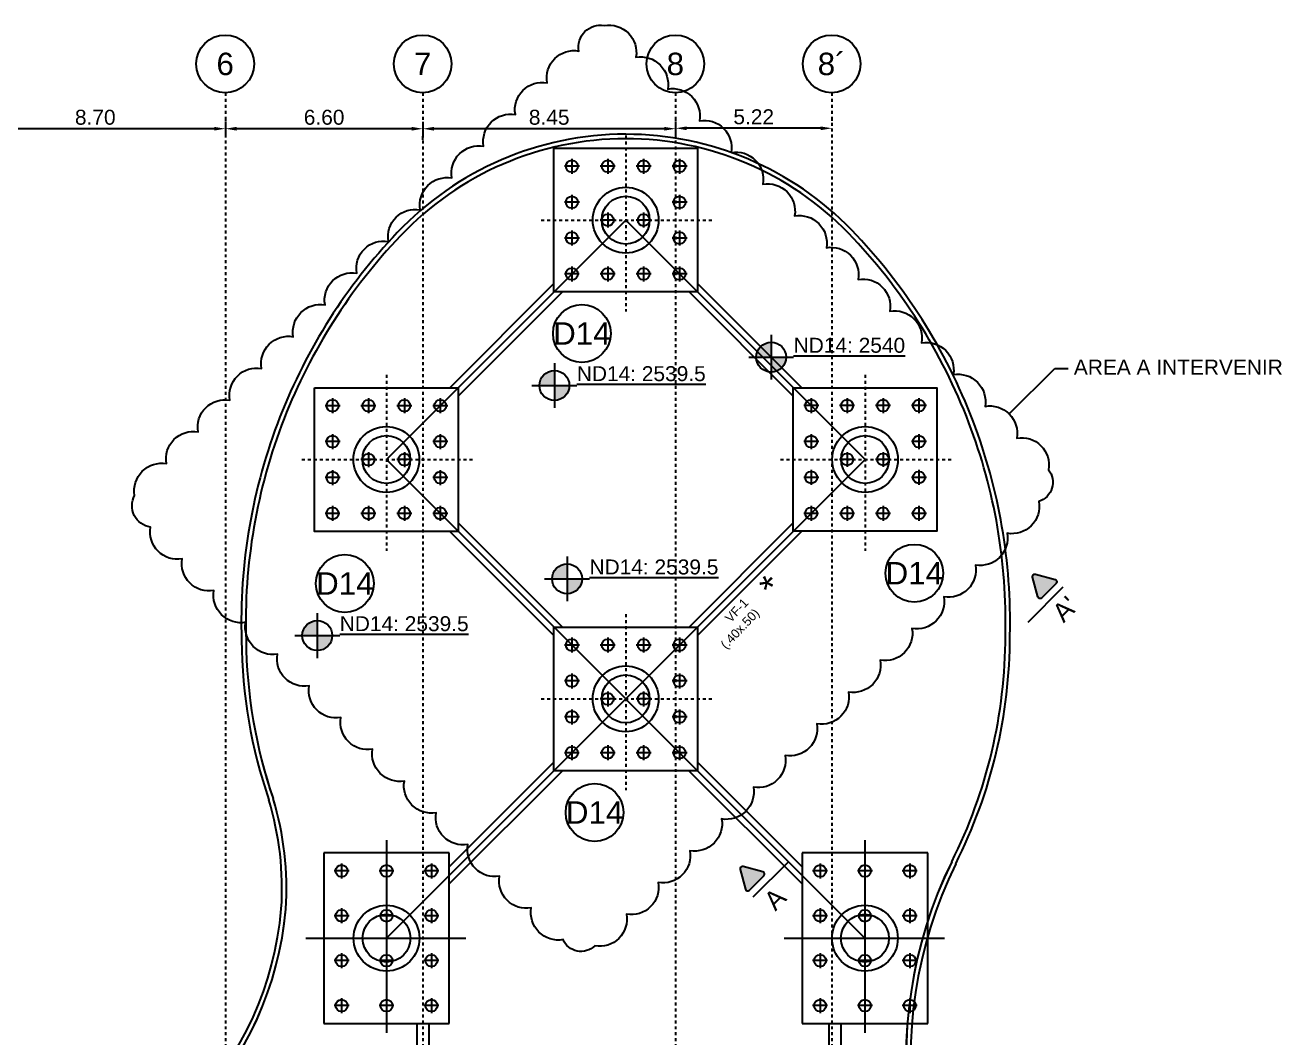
# Model space of a CAD drawing. Header units: millimetres. Extents: x 569 to 667, y -103 to 12.
# Drawn here: x 616.56 to 658.57, y -21.42 to 12.42 of the extents above; entities that cross this region are included whole.
import ezdxf
from ezdxf.enums import TextEntityAlignment as Align

# ---------------------------------------------------------------- set-up
doc = ezdxf.new("R2010")
doc.units = ezdxf.units.MM
doc.header["$LTSCALE"] = 0.0003
doc.header["$PDMODE"] = 2
doc.header["$PDSIZE"] = -3
doc.linetypes.add('CENTER2', pattern=[1.125, 0.75, -0.125, 0.125, -0.125])
doc.linetypes.add('DASHDOT', pattern=[1, 0.5, -0.25, 0, -0.25])
for name, color, linetype in [('EE-2', 4, 'Continuous'), ('EE-5', 7, 'Continuous'), ('EE-COTAS', 1, 'Continuous'), ('EE-EJES', 8, 'DASHDOT'), ('EE-TEXTO 1', 4, 'Continuous'), ('EE-TEXTO 2', 2, 'Continuous'), ('EE-VIGAS', 170, 'Continuous'), ('RE-DADO', 130, 'Continuous'), ('RE-PILOTE', 100, 'Continuous'), ('SIM-ACHURADO', 8, 'Continuous'), ('SIM-CONCRETO', 4, 'Continuous'), ('SIM-COTAS', 1, 'Continuous'), ('SIM-TRASFONDO', 254, 'Continuous')]:
    doc.layers.add(name, color=color, linetype=linetype)
doc.styles.add('ARIAL EE', font='arial.ttf')
doc.dimstyles.new('RE - STANDAR', dxfattribs={"dimtxt": 0.002, "dimasz": 0.0015, "dimexe": 0.001, "dimexo": 0.0015, "dimgap": 0.0005, "dimtad": 1, "dimzin": 4, "dimdsep": 46, "dimtxsty": 'ARIAL EE', "dimcen": 0, "dimclrd": 1, "dimclre": 1, "dimclrt": 2, "dimadec": 0, "dimazin": 0, "dimtfac": 1, "dimtix": 1, "dimtofl": 0, "dimtmove": 1, "dimatfit": 2, "dimfxl": 0.0015, "dimtolj": 1, "dimtzin": 4, "dimlwd": -1, "dimlwe": -1, "dimarcsym": 2})

# ---------------------------------------------------------------- blocks, each defined once
blk = doc.blocks.new('ITEM_EJES')
at = {"layer": 'EE-5'}
blk.add_circle((0, 0), 3.86, dxfattribs=at)
at = {"layer": 'EE-TEXTO 1', "style": 'ARIAL EE', "flags": 4}
blk.add_attdef('EJE', text='', height=3, dxfattribs=at).set_placement((0, 0), align=Align.MIDDLE_CENTER)
blk = doc.blocks.new('NIVEL PLANTA')
h = blk.add_hatch(color=256)
h.paths.add_polyline_path([(-2, 0), (0, 0), (0, 2, 0.414214)])
h.paths.add_polyline_path([(2, 0), (0, 0), (0, -2, 0.414214)])
for p, q in [((0, 3), (0, -3)), ((-3, 0), (3, 0))]:
    blk.add_line(p, q)
blk.add_circle((0, 0), 2)
at = {"layer": 'EE-TEXTO 2', "style": 'ARIAL EE'}
blk.add_attdef('NIVEL', (3, 0.59), '', height=2, dxfattribs=at)
blk = doc.blocks.new('PILOTE-2')
at = {"layer": 'SIM-ACHURADO', "transparency": 33554687}
for points in [[(0.25, 0), (-0.25, 0)], [(0, 0.25), (0, -0.25)]]:
    blk.add_lwpolyline(points, dxfattribs=at)
blk.add_circle((0, 0), 0.2, dxfattribs=at)
blk = doc.blocks.new('DADO 14.1')
at = {"layer": 'EE-EJES'}
for p, q in [((0, 2.828), (0, -3.05)), ((-2.823, 0), (2.964, 0))]:
    blk.add_line(p, q, dxfattribs=at)
at = {"layer": 'RE-DADO'}
blk.add_lwpolyline([(-2.4, 2.4), (2.4, 2.4), (2.4, -2.4), (-2.4, -2.4)], close=True, dxfattribs=at)
at = {"layer": 'RE-PILOTE'}
for p in [(-1.8, 1.8), (-0.6, 1.801), (0.6, 1.801), (1.8, 1.801), (-1.8, 0.6), (1.8, 0.6), (-0.6, 0), (0.6, 0), (-1.8, -0.6), (-1.8, -0.6), (1.8, -0.6), (-1.801, -1.8), (-0.6, -1.8), (0.6, -1.8), (1.8, -1.8)]:
    blk.add_blockref('PILOTE-2', p, dxfattribs=at)
blk = doc.blocks.new('TRASFONDO')
at = {"layer": 'SIM-TRASFONDO', "transparency": 33554687}
for p, q in [((56.129, 81.494), (60.929, 81.494)), ((58.529, 79.094), (50.528, 71.095)), ((58.529, 79.094), (66.53, 71.095)), ((52.646, 73.495), (56.129, 76.977)), ((64.413, 73.495), (60.929, 76.978)), ((52.928, 73.212), (56.411, 76.694)), ((64.131, 73.211), (60.647, 76.694)), ((50.528, 71.095), (66.525, 55.096)), ((66.531, 71.095), (50.533, 55.096)), ((56.412, 65.492), (52.928, 68.976)), ((56.13, 65.208), (52.643, 68.695)), ((56.127, 60.975), (52.633, 57.48)), ((60.927, 60.977), (64.425, 57.478)), ((56.411, 60.694), (52.633, 56.914)), ((60.644, 60.694), (64.425, 56.913)), ((50.533, 58.372), (50.533, 51.93)), ((66.525, 58.372), (66.525, 51.93)), ((52.633, 57.946), (48.433, 57.946)), ((48.433, 57.946), (48.433, 52.246)), ((49.033, 57.596), (49.033, 57.096)), ((50.533, 57.596), (50.533, 57.096)), ((52.033, 57.596), (52.033, 57.096)), ((52.633, 52.246), (52.633, 57.946)), ((68.625, 57.946), (64.425, 57.946)), ((64.425, 57.946), (64.425, 52.246)), ((65.025, 57.596), (65.025, 57.096)), ((66.525, 57.596), (66.525, 57.096)), ((68.025, 57.596), (68.025, 57.096)), ((68.625, 52.246), (68.625, 57.946)), ((49.283, 57.346), (48.783, 57.346)), ((50.783, 57.346), (50.283, 57.346)), ((52.283, 57.346), (51.783, 57.346)), ((65.275, 57.346), (64.775, 57.346)), ((66.775, 57.346), (66.275, 57.346)), ((68.275, 57.346), (67.775, 57.346)), ((49.033, 56.096), (49.033, 55.596)), ((50.533, 56.096), (50.533, 55.596)), ((52.033, 56.096), (52.033, 55.596)), ((65.025, 56.096), (65.025, 55.596)), ((66.525, 56.096), (66.525, 55.596)), ((68.025, 56.096), (68.025, 55.596)), ((49.283, 55.846), (48.783, 55.846)), ((50.783, 55.846), (50.283, 55.846)), ((52.283, 55.846), (51.783, 55.846)), ((65.275, 55.846), (64.775, 55.846)), ((66.775, 55.846), (66.275, 55.846)), ((68.275, 55.846), (67.775, 55.846)), ((47.832, 55.096), (53.19, 55.096)), ((63.824, 55.096), (69.182, 55.096)), ((49.283, 54.346), (48.783, 54.346)), ((49.033, 54.596), (49.033, 54.096)), ((50.783, 54.346), (50.283, 54.346)), ((50.533, 54.596), (50.533, 54.096)), ((52.283, 54.346), (51.783, 54.346)), ((52.033, 54.596), (52.033, 54.096)), ((65.275, 54.346), (64.775, 54.346)), ((65.025, 54.596), (65.025, 54.096)), ((66.775, 54.346), (66.275, 54.346)), ((66.525, 54.596), (66.525, 54.096)), ((68.275, 54.346), (67.775, 54.346)), ((68.025, 54.596), (68.025, 54.096)), ((49.033, 53.096), (49.033, 52.596)), ((50.533, 53.096), (50.533, 52.596)), ((52.033, 53.096), (52.033, 52.596)), ((65.025, 53.096), (65.025, 52.596)), ((66.525, 53.096), (66.525, 52.596)), ((68.025, 53.096), (68.025, 52.596)), ((49.283, 52.846), (48.783, 52.846)), ((50.783, 52.846), (50.283, 52.846)), ((52.283, 52.846), (51.783, 52.846)), ((65.275, 52.846), (64.775, 52.846)), ((66.775, 52.846), (66.275, 52.846)), ((68.275, 52.846), (67.775, 52.846)), ((48.433, 52.246), (52.633, 52.246)), ((51.547, 52.246), (51.547, 49.647)), ((51.947, 52.246), (51.947, 49.647)), ((64.425, 52.246), (68.625, 52.246)), ((65.32, 52.246), (65.32, 49.647)), ((65.72, 52.246), (65.72, 49.647))]:
    blk.add_line(p, q, dxfattribs=at)
for centre, radius in [((58.529, 79.094), 1.1), ((58.529, 79.094), 0.8), ((50.528, 71.095), 1.1), ((50.528, 71.095), 0.8), ((66.531, 71.095), 1.1), ((66.531, 71.095), 0.8), ((58.527, 63.094), 1.1), ((58.527, 63.094), 0.8), ((49.033, 57.346), 0.2), ((50.533, 57.346), 0.2), ((52.033, 57.346), 0.2), ((65.025, 57.346), 0.2), ((66.525, 57.346), 0.2), ((68.025, 57.346), 0.2), ((49.033, 55.846), 0.2), ((50.533, 55.096), 1.1), ((50.533, 55.096), 0.8), ((50.533, 55.846), 0.2), ((52.033, 55.846), 0.2), ((65.025, 55.846), 0.2), ((66.525, 55.096), 1.1), ((66.525, 55.096), 0.8), ((66.525, 55.846), 0.2), ((68.025, 55.846), 0.2), ((49.033, 54.346), 0.2), ((50.533, 54.346), 0.2), ((52.033, 54.346), 0.2), ((65.025, 54.346), 0.2), ((66.525, 54.346), 0.2), ((68.025, 54.346), 0.2), ((49.033, 52.846), 0.2), ((50.533, 52.846), 0.2), ((52.033, 52.846), 0.2), ((65.025, 52.846), 0.2), ((66.525, 52.846), 0.2), ((68.025, 52.846), 0.2)]:
    blk.add_circle(centre, radius, dxfattribs=at)
for centre, radius, start, end in [((58.531, 71.452), 10.513, 90.0085, 136.5983), ((58.531, 71.452), 10.513, 90.0085, 136.5983), ((58.529, 71.456), 10.508, 44.0358, 90), ((58.529, 71.456), 10.508, 44.0358, 90), ((58.531, 71.452), 10.363, 90.0085, 136.6001), ((58.531, 71.452), 10.363, 90.0085, 136.6001), ((58.529, 71.456), 10.358, 44.0358, 89.9999), ((58.529, 71.456), 10.358, 44.0358, 89.9999), ((64.532, 65.66), 18.853, 136.3419, 158.6669), ((64.532, 65.66), 18.853, 136.3419, 158.6669), ((64.532, 65.66), 18.703, 136.3408, 158.6668), ((64.532, 65.66), 18.703, 136.3408, 158.6668), ((52.533, 65.664), 18.695, 20.867, 44.0229), ((52.533, 65.664), 18.695, 20.867, 44.0229), ((52.532, 65.664), 18.845, 20.867, 44.023), ((52.532, 65.664), 18.845, 20.867, 44.023), ((64.616, 65.639), 18.939, 158.7005, 181.7771), ((64.616, 65.639), 18.939, 158.7005, 181.7771), ((64.616, 65.639), 18.789, 158.7005, 181.782), ((64.616, 65.639), 18.789, 158.7005, 181.782), ((52.532, 65.664), 18.696, 358.6282, 20.867), ((52.532, 65.664), 18.696, 358.6282, 20.867), ((52.532, 65.664), 18.846, 358.6337, 20.867), ((52.532, 65.664), 18.846, 358.6337, 20.867), ((54.392, 65.215), 16.83, 333.2879, 0.0061), ((54.392, 65.215), 16.83, 333.2872, 0.0061), ((54.392, 65.215), 16.98, 333.2904, 0), ((54.392, 65.215), 16.98, 333.2904, 0), ((62.666, 65.215), 16.98, 180.5509, 198.8923), ((62.666, 65.215), 16.98, 180.5509, 198.8923), ((62.666, 65.215), 16.83, 180.5454, 198.9011), ((62.666, 65.215), 16.83, 180.5454, 198.9103), ((36.866, 56.759), 10.173, 356.1532, 16.9028), ((36.866, 56.759), 10.173, 356.1532, 16.9028), ((36.866, 56.759), 10.323, 356.1446, 16.9173), ((36.863, 56.759), 10.327, 356.1551, 16.8979), ((82.823, 51.076), 14.923, 153.8654, 223.347), ((82.823, 51.076), 14.922, 153.8654, 223.3662), ((82.823, 51.076), 14.773, 153.8683, 223.3334), ((82.823, 51.076), 14.773, 153.8683, 223.3334), ((35.887, 57.055), 11.322, 202.7328, 354.9907), ((35.887, 57.055), 11.322, 202.7329, 354.9828), ((35.887, 57.055), 11.172, 202.7563, 354.975), ((35.887, 57.055), 11.172, 202.7563, 354.975)]:
    blk.add_arc(centre, radius, start, end, dxfattribs=at)
blk = doc.blocks.new('*D158')
at = {"layer": 'DEFPOINTS', "color": 0, "transparency": 16777216}
for p in [(61.249, 77.299), (61.249, 76.689), (69.697, 76.689)]:
    blk.add_point(p, dxfattribs=at)
at = {"layer": 'EE-COTAS', "color": 1, "transparency": 16777216}
for p, q in [((61.249, 76.924), (61.249, 76.439)), ((69.697, 77.064), (69.697, 76.939)), ((69.322, 76.689), (61.624, 76.689))]:
    blk.add_line(p, q, dxfattribs=at)
for points in [[(61.624, 76.751), (61.624, 76.626), (61.249, 76.689)], [(69.322, 76.751), (69.322, 76.626), (69.697, 76.689)]]:
    blk.add_solid(points, dxfattribs=at)
at = {"layer": 'EE-COTAS', "color": 2, "transparency": 16777216, "insert": (65.473, 77.069), "char_height": 0.5, "attachment_point": 5, "style": 'ARIAL EE'}
blk.add_mtext('\\A1;8.45', dxfattribs=at)
blk = doc.blocks.new('*D159')
at = {"layer": 'DEFPOINTS', "color": 0, "transparency": 16777216}
for p in [(54.649, 77.299), (54.649, 76.689), (61.249, 76.689)]:
    blk.add_point(p, dxfattribs=at)
at = {"layer": 'EE-COTAS', "color": 1, "transparency": 16777216}
for p, q in [((54.649, 76.924), (54.649, 76.439)), ((60.874, 76.689), (55.024, 76.689)), ((61.249, 76.314), (61.249, 76.439))]:
    blk.add_line(p, q, dxfattribs=at)
for points in [[(55.024, 76.751), (55.024, 76.626), (54.649, 76.689)], [(60.874, 76.751), (60.874, 76.626), (61.249, 76.689)]]:
    blk.add_solid(points, dxfattribs=at)
at = {"layer": 'EE-COTAS', "color": 2, "transparency": 16777216, "insert": (57.949, 77.069), "char_height": 0.5, "attachment_point": 5, "style": 'ARIAL EE'}
blk.add_mtext('\\A1;6.60', dxfattribs=at)
blk = doc.blocks.new('*D160')
at = {"layer": 'DEFPOINTS', "color": 0, "transparency": 16777216}
for p in [(45.949, 77.505), (45.949, 76.689), (54.649, 76.689)]:
    blk.add_point(p, dxfattribs=at)
at = {"layer": 'EE-COTAS', "color": 1, "transparency": 16777216}
for p, q in [((45.949, 77.13), (45.949, 76.439)), ((54.649, 77.064), (54.649, 76.939)), ((54.274, 76.689), (46.324, 76.689))]:
    blk.add_line(p, q, dxfattribs=at)
for points in [[(46.324, 76.751), (46.324, 76.626), (45.949, 76.689)], [(54.274, 76.751), (54.274, 76.626), (54.649, 76.689)]]:
    blk.add_solid(points, dxfattribs=at)
at = {"layer": 'EE-COTAS', "color": 2, "transparency": 16777216, "insert": (50.299, 77.069), "char_height": 0.5, "attachment_point": 5, "style": 'ARIAL EE'}
blk.add_mtext('\\A1;8.70', dxfattribs=at)
blk = doc.blocks.new('ITEM_1')
at = {"layer": 'EE-5'}
blk.add_circle((0, 0), 3.86, dxfattribs=at)
at = {"layer": 'EE-TEXTO 1', "style": 'ARIAL EE', "flags": 4}
blk.add_attdef('EJE', text='', height=3, dxfattribs=at).set_placement((0, 0), align=Align.MIDDLE_CENTER)
blk = doc.blocks.new('*D157')
at = {"layer": 'DEFPOINTS', "color": 0, "transparency": 16777216}
for p in [(69.697, 77.299), (69.697, 76.704), (74.922, 76.704)]:
    blk.add_point(p, dxfattribs=at)
at = {"layer": 'EE-COTAS', "color": 1, "transparency": 16777216}
for p, q in [((69.697, 76.924), (69.697, 76.454)), ((74.922, 77.079), (74.922, 76.954)), ((74.547, 76.704), (70.072, 76.704))]:
    blk.add_line(p, q, dxfattribs=at)
for points in [[(70.072, 76.766), (70.072, 76.641), (69.697, 76.704)], [(74.547, 76.766), (74.547, 76.641), (74.922, 76.704)]]:
    blk.add_solid(points, dxfattribs=at)
at = {"layer": 'EE-COTAS', "color": 2, "transparency": 16777216, "insert": (72.31, 77.084), "char_height": 0.5, "attachment_point": 5, "style": 'ARIAL EE'}
blk.add_mtext('\\A1;5.22', dxfattribs=at)
blk = doc.blocks.new('ITEM SECCION PEQ.')
h = blk.add_hatch(color=256)
edge = h.paths.add_edge_path()
edge.add_line((-0.28, 2.84), (-1.64, 0.48))
edge.add_arc((-1.36, 0.32), 0.319, 150, 270)
edge.add_line((-1.36, 0), (1.36, 0))
edge.add_arc((1.36, 0.32), 0.319, 270, 390)
edge.add_line((1.64, 0.48), (0.28, 2.84))
edge.add_arc((0, 2.68), 0.319, 30, 150)
blk.add_lwpolyline([(1.64, 0.48), (0.28, 2.84, 0.57735), (-0.28, 2.84), (-1.64, 0.48, 0.57735), (-1.36, 0), (1.36, 0, 0.57735)], format="xyb", close=True)
at = {"layer": 'EE-2'}
blk.add_line((-1.64, -1), (5.01, -1), dxfattribs=at)
at = {"layer": 'EE-TEXTO 1', "style": 'ARIAL EE', "flags": 4}
blk.add_attdef('X', text='', height=2.5, dxfattribs=at).set_placement((0, -3.25), align=Align.MIDDLE_CENTER)
blk = doc.blocks.new('EJES REFORMADOS')
at = {"layer": 'EE-EJES', "linetype": 'CENTER2', "ltscale": 100, "transparency": 33554687}
for p, q in [((54.649, 77.891), (54.649, 2.106)), ((61.249, 77.891), (61.249, 2.106)), ((69.697, 77.891), (69.697, 2.106)), ((74.922, 77.891), (74.922, 5.794))]:
    blk.add_line(p, q, dxfattribs=at)
at = {"layer": 'EE-COTAS', "transparency": 33554687}
ref = blk.add_blockref('ITEM_1', (54.642, 78.855), dxfattribs=dict(at, xscale=0.25, yscale=0.25, zscale=0.25, rotation=180))
ref.add_attrib('EJE', '6', dxfattribs={"layer": 'EE-TEXTO 1', "height": 0.75, "style": 'ARIAL EE', "flags": 4}).set_placement((54.642, 78.855), align=Align.MIDDLE_CENTER)
ref = blk.add_blockref('ITEM_1', (61.242, 78.855), dxfattribs=dict(at, xscale=0.25, yscale=0.25, zscale=0.25, rotation=180))
ref.add_attrib('EJE', '7', dxfattribs={"layer": 'EE-TEXTO 1', "height": 0.75, "style": 'ARIAL EE', "flags": 4}).set_placement((61.242, 78.855), align=Align.MIDDLE_CENTER)
ref = blk.add_blockref('ITEM_1', (69.69, 78.855), dxfattribs=dict(at, xscale=0.25, yscale=0.25, zscale=0.25, rotation=180))
ref.add_attrib('EJE', '8', dxfattribs={"layer": 'EE-TEXTO 1', "height": 0.75, "style": 'ARIAL EE', "flags": 4}).set_placement((69.69, 78.855), align=Align.MIDDLE_CENTER)
ref = blk.add_blockref('ITEM_1', (74.915, 78.855), dxfattribs=dict(at, xscale=0.25, yscale=0.25, zscale=0.25, rotation=180))
ref.add_attrib('EJE', '8´', dxfattribs={"layer": 'EE-TEXTO 1', "height": 0.75, "style": 'ARIAL EE', "flags": 4}).set_placement((74.915, 78.855), align=Align.MIDDLE_CENTER)
for base, p1, p2, picture, middle in [((45.949, 76.689), (54.649, 76.689), (45.949, 77.505), '*D160', (50.299, 77.069)), ((54.649, 76.689), (61.249, 76.689), (54.649, 77.299), '*D159', (57.949, 77.069))]:
    dim = blk.add_linear_dim(base=base, p1=p1, p2=p2, dimstyle='RE - STANDAR', dxfattribs=at)
    dim.commit()
    dim.dimension.update_dxf_attribs({"geometry": picture, "text_midpoint": middle})
for base, p1, p2, picture, middle in [((61.249, 76.689), (69.697, 76.689), (61.249, 77.299), '*D158', (65.473, 76.689)), ((69.69721674, 76.70370736), (74.92221673, 76.70370736), (69.69721674, 77.29902468), '*D157', (72.30971674, 76.70370736))]:
    dim = blk.add_linear_dim(base=base, p1=p1, p2=p2, dimstyle='RE - STANDAR', dxfattribs=at)
    dim.commit()
    dim.dimension.update_dxf_attribs({"geometry": picture, "text_midpoint": middle, "dimtype": 128})
blk = doc.blocks.new('A$C157E7C2F')
at = {"layer": 'EE-VIGAS', "transparency": 33554687}
for points in [[(69.763, 65.197), (73.248, 68.68)], [(70.044, 64.912), (73.532, 68.398)]]:
    blk.add_lwpolyline(points, dxfattribs=at)
at = {"layer": 'EE-EJES', "transparency": 33554687, "xscale": 0.25, "yscale": 0.25, "zscale": 0.25}
for p in [(66.181, 75.009), (77.293, 66.997), (58.256, 66.653), (66.606, 59)]:
    blk.add_blockref('ITEM_EJES', p, dxfattribs=at).add_auto_attribs({'EJE': 'D14'})
at = {"layer": 'EE-TEXTO 2', "transparency": 33554687, "xscale": 0.25, "yscale": 0.25, "zscale": 0.25}
for p, values in [((72.51, 74.217), {'NIVEL': '%%UND14: 2540'}), ((65.261, 73.269), {'NIVEL': '%%UND14: 2539.5'}), ((57.336, 64.913), {'NIVEL': '%%UND14: 2539.5'})]:
    blk.add_blockref('NIVEL PLANTA', p, dxfattribs=at).add_auto_attribs(values)
at = {"layer": 'RE-DADO', "transparency": 33554687}
for p in [(67.646, 78.797), (59.646, 70.794), (75.647, 70.798)]:
    blk.add_blockref('DADO 14.1', p, dxfattribs=at)
at = {"layer": 'SIM-TRASFONDO', "transparency": 33554687}
for name, p in [('EJES REFORMADOS', (-0.385, 5.163)), ('TRASFONDO', (9.117, -0.297))]:
    blk.add_blockref(name, p, dxfattribs=at)
at = {"layer": 'EE-TEXTO 2', "color": 2, "transparency": 33554687, "insert": (71.558, 66.191), "char_height": 0.3, "attachment_point": 3, "rotation": 46.6324, "style": 'ARIAL EE', "bg_fill": 3, "box_fill_scale": 1, "bg_fill_color": 256, "bg_fill_transparency": 0}
blk.add_mtext('VF-1\\P(.40x.50)', dxfattribs=at)
at = {"layer": 'EE-TEXTO 2', "transparency": 33554687, "xscale": 0.25, "yscale": 0.25, "zscale": 0.25}
blk.add_blockref('NIVEL PLANTA', (65.685, 66.809), dxfattribs=at).add_auto_attribs({'NIVEL': '%%UND14: 2539.5'})
at = {"layer": 'RE-DADO', "transparency": 33554687}
blk.add_blockref('DADO 14.1', (67.646, 62.795), dxfattribs=at)
at = {"layer": 'EE-TEXTO 2', "color": 2, "transparency": 33554687, "insert": (72.503, 66.875), "char_height": 0.9, "attachment_point": 1, "rotation": 313.3676, "style": 'ARIAL EE', "bg_fill": 3, "box_fill_scale": 1, "bg_fill_color": 256, "bg_fill_transparency": 0}
blk.add_mtext('\\pi-0.2029;*', dxfattribs=at)
at = {"layer": 'SIM-COTAS', "transparency": 33554687}
blk.add_lwpolyline([(66.929, 85.3, -0.520567), (67.989, 84.239, -0.520567), (69.05, 83.179, -0.520567), (70.111, 82.118, -0.520567), (71.172, 81.058, -0.520567), (72.233, 79.997, -0.520567), (73.293, 78.937, -0.520567), (74.354, 77.876, -0.520567), (75.415, 76.816, -0.520567), (76.476, 75.755, -0.520567), (77.537, 74.695, -0.520567), (78.597, 73.634, -0.520567), (79.658, 72.574, -0.520567), (80.719, 71.513, -0.520567), (81.78, 70.453, -0.520567), (81.458, 69.392, -0.520567), (80.398, 68.331, -0.520567), (79.337, 67.27, -0.520567), (78.277, 66.209, -0.520567), (77.216, 65.149, -0.520567), (76.156, 64.088, -0.520567), (75.095, 63.027, -0.520567), (74.035, 61.966, -0.520567), (72.974, 60.905, -0.520567), (71.914, 59.845, -0.520567), (70.853, 58.784, -0.520567), (69.793, 57.723, -0.520567), (68.732, 56.662, -0.520567), (67.672, 55.601, -0.520567), (66.611, 54.541, -0.520567), (65.55, 54.751, -0.520567), (64.49, 55.811, -0.520567), (63.429, 56.872, -0.520567), (62.368, 57.932, -0.520567), (61.307, 58.993, -0.520567), (60.246, 60.053, -0.520567), (59.185, 61.114, -0.520567), (58.125, 62.174, -0.520567), (57.064, 63.235, -0.520567), (56.003, 64.295, -0.520567), (54.942, 65.356, -0.520567), (53.881, 66.416, -0.520567), (52.821, 67.477, -0.520567), (51.76, 68.537, -0.520567), (51.231, 69.598, -0.520567), (52.292, 70.659, -0.520567), (53.352, 71.72, -0.520567), (54.413, 72.78, -0.520567), (55.473, 73.841, -0.520567), (56.534, 74.902, -0.520567), (57.594, 75.963, -0.520567), (58.655, 77.024, -0.520567), (59.715, 78.085, -0.520567), (60.776, 79.145, -0.520567), (61.836, 80.206, -0.520567), (62.897, 81.267, -0.520567), (63.957, 82.328, -0.520567), (65.018, 83.389, -0.520567), (66.078, 84.449, -0.520567), (66.929, 85.3, -0.520567)], format="xyb", dxfattribs=at)

msp = doc.modelspace()

# ---------------------------------------------------------------- block references
at = {"layer": 'SIM-CONCRETO', "transparency": 33554687}
msp.add_blockref('A$C157E7C2F', (568.9865, -72.8908), dxfattribs=at)

# ---------------------------------------------------------------- next in the draw order: block references
at = {"layer": 'SIM-COTAS', "transparency": 33554687}
ref = msp.add_blockref('ITEM SECCION PEQ.', (650.781, -6.4761), dxfattribs=dict(at, xscale=-0.2499999999999999, yscale=0.25, zscale=0.25, rotation=44.97871928835353))
ref.add_attrib('X', "A'", dxfattribs={"layer": 'EE-TEXTO 1', "height": 0.625, "rotation": 44.97872, "style": 'ARIAL EE'}).set_placement((651.3164, -7.0897), align=Align.MIDDLE_CENTER)
ref = msp.add_blockref('ITEM SECCION PEQ.', (641.007, -16.2429), dxfattribs=dict(at, xscale=0.25, yscale=0.25, zscale=0.25, rotation=44.97871928836737))
ref.add_attrib('X', 'A', dxfattribs={"layer": 'EE-TEXTO 1', "height": 0.625, "rotation": 44.97872, "style": 'ARIAL EE'}).set_placement((641.6202, -16.7787), align=Align.MIDDLE_CENTER)

# ---------------------------------------------------------------- next in the draw order: texts
at = {"layer": 'SIM-COTAS', "color": 2, "transparency": 33554687, "insert": (651.6136, 0.7441), "char_height": 0.5, "width": 8.619271, "attachment_point": 7, "style": 'ARIAL EE'}
msp.add_mtext('\\A1;AREA A INTERVENIR ', dxfattribs=at)

# ---------------------------------------------------------------- next in the draw order: leaders
at = {"layer": 'SIM-COTAS', "transparency": 33554687, "annotation_type": 0, "has_hookline": 1, "hookline_direction": 1, "horizontal_direction": (-1, 0, 0)}
msp.add_leader([(649.4512, -0.5713), (650.9759, 0.9533), (651.4185, 0.9531)], dimstyle='RE - STANDAR', override={"dimscale": 0, "dimgap": 0.0005, "dimtad": 0}, dxfattribs=at)

doc.saveas('drawing.dxf')
